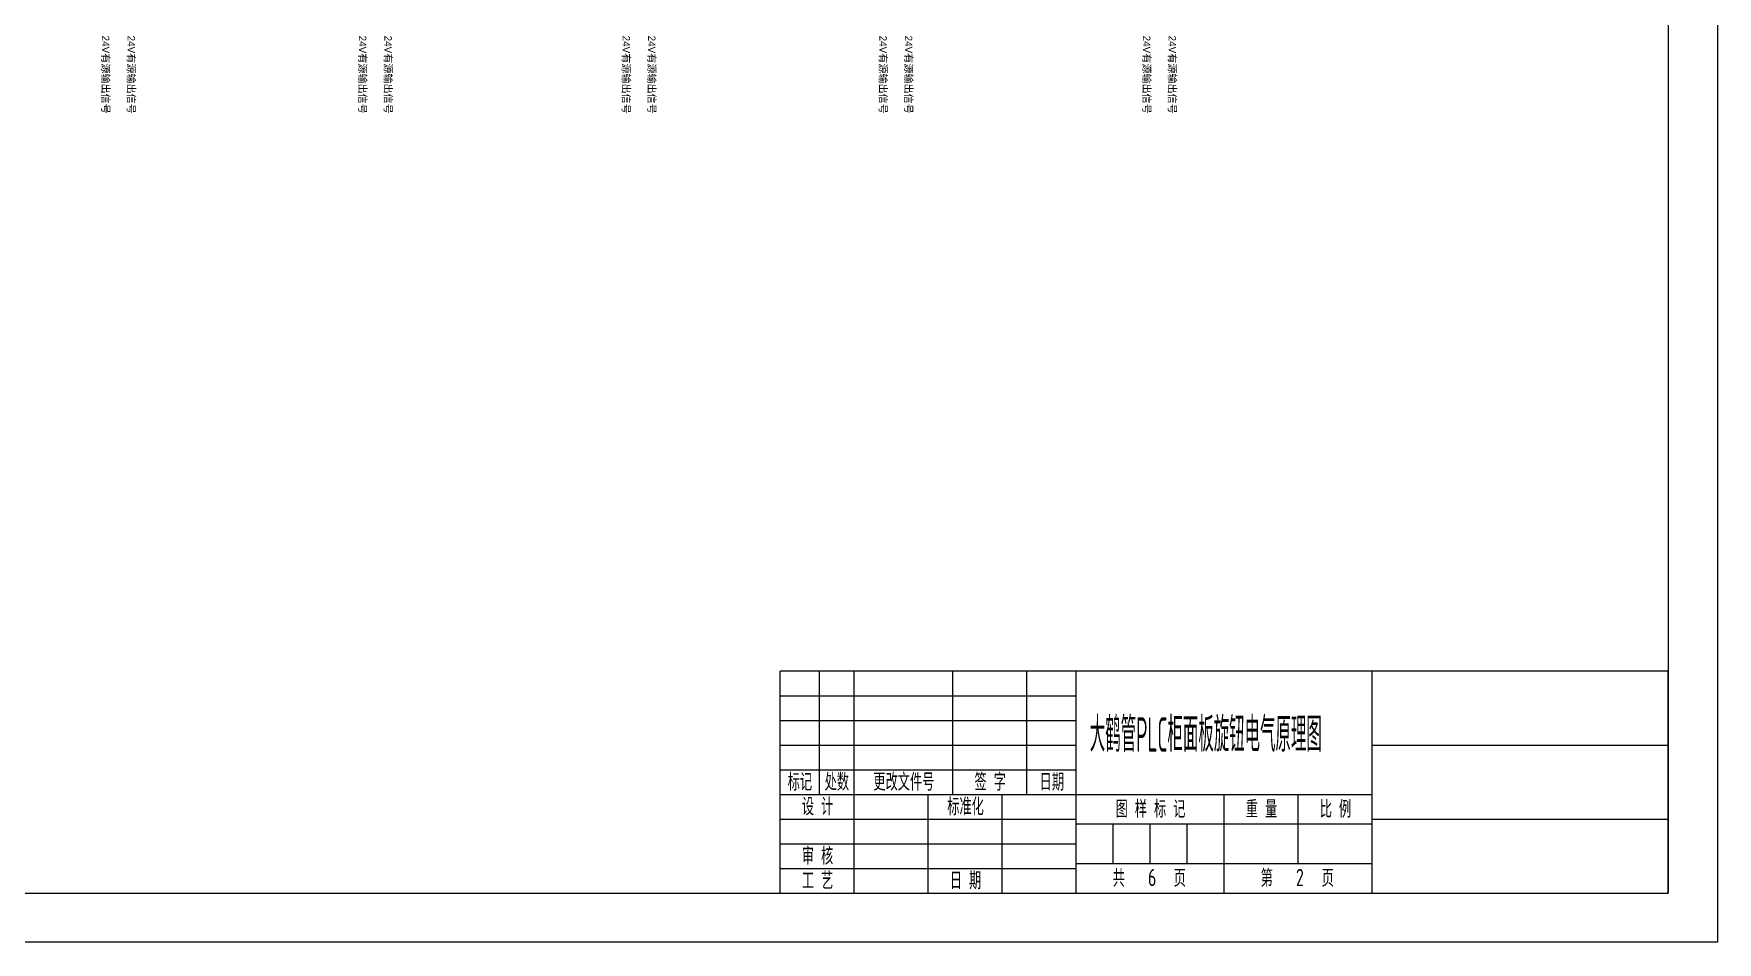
# Model space of a CAD drawing. Header units: millimetres. Extents: x 32626 to 72822, y 60047 to 123188.
# Drawn here: x 46434 to 49165, y 60047 to 61521 of the extents above; entities that cross this region are included whole.
import ezdxf
from ezdxf.enums import TextEntityAlignment as Align

# ---------------------------------------------------------------- set-up
doc = ezdxf.new("R2010")
doc.units = ezdxf.units.MM
doc.header["$LTSCALE"] = 10
for name, color, linetype, lineweight in [('1轮廓实线层', 7, 'Continuous', 18), ('2细线层', 4, 'Continuous', 18), ('6文字层', 3, 'Continuous', 18), ('图框层', 7, 'Continuous', 18)]:
    doc.layers.add(name, color=color, linetype=linetype, lineweight=lineweight)
doc.styles.get("Standard").update_dxf_attribs({"font": 'isocp.shx', "width": 0.707, "bigfont": 'hztxt.shx'})
doc.styles.add('样式 1', font='SIMYOU.TTF', dxfattribs={"width": 0.75})

msp = doc.modelspace()

# ---------------------------------------------------------------- linework, layer by layer
at = {"layer": '1轮廓实线层'}
for p, q in [((49085.1, 60487), (47645.1, 60487)), ((47645.1, 60127), (47645.1, 60487)), ((47645.1, 60127), (49085.1, 60127))]:
    msp.add_line(p, q, dxfattribs=at)
at = {"layer": '2细线层'}
for p, q in [((49165.1, 63407), (49165.1, 60047)), ((47709.1, 60287), (47709.1, 60487)), ((47765.1, 60287), (47765.1, 60487)), ((47925.1, 60287), (47925.1, 60487)), ((48045.1, 60287), (48045.1, 60487)), ((48125.1, 60127), (48125.1, 60487)), ((48605.1, 60127), (48605.1, 60487)), ((47645.1, 60447), (48125.1, 60447)), ((47645.1, 60407), (48125.1, 60407)), ((47645.1, 60367), (48125.1, 60367)), ((48605.1, 60367), (49085.1, 60367)), ((47645.1, 60327), (48125.1, 60327)), ((47645.1, 60287), (48605.1, 60287)), ((47765.1, 60127), (47765.1, 60287)), ((47885.1, 60127), (47885.1, 60287)), ((48005.1, 60127), (48005.1, 60287)), ((48365.1, 60127), (48365.1, 60287)), ((48485.1, 60175), (48485.1, 60287)), ((47645.1, 60247), (48125.1, 60247)), ((48605.1, 60247), (49085.1, 60247)), ((48125.1, 60239), (48605.1, 60239)), ((48185.1, 60175), (48185.1, 60239)), ((48245.1, 60175), (48245.1, 60239)), ((48305.1, 60175), (48305.1, 60239)), ((47645.1, 60207), (48125.1, 60207)), ((47645.1, 60167), (48125.1, 60167)), ((48125.1, 60175), (48605.1, 60175)), ((49165.1, 60047), (44413.1, 60047))]:
    msp.add_line(p, q, dxfattribs=at)
at = {"layer": '图框层'}
for p, q in [((49085.1, 63327), (49085.1, 60127)), ((49085.1, 60127), (49085.1, 60487)), ((44613.1, 60127), (49085.1, 60127))]:
    msp.add_line(p, q, dxfattribs=at)

# ---------------------------------------------------------------- texts
at = {"layer": '1轮廓实线层', "style": '样式 1'}
for p in [(46545.1, 61518.1), (46586.6, 61518.1), (46961.8, 61518.1), (47003.2, 61518.1), (47389.4, 61518.1), (47430.8, 61518.1), (47806, 61518.1), (47847.4, 61518.1), (48233.6, 61518.1), (48275.1, 61518.1)]:
    msp.add_text('24V有源输出信号', height=12, rotation=270, dxfattribs=at).set_placement(p)
at = {"layer": '6文字层', "width": 0.707}
for s, p in [('标记', (47677.1, 60307)), ('处数', (47737.1, 60307))]:
    msp.add_text(s, height=28, dxfattribs=at).set_placement(p, align=Align.MIDDLE_CENTER)
at = {"layer": '6文字层', "char_height": 28, "attachment_point": 5}
for s, insert, width in [(' 更改文件号 ', (47840.1, 60307), 163.434), (' 签 字 ', (47980.1, 60307), 89.316), (' 日期 ', (48080.1, 60307), 74.352), (' 设 计 ', (47700.1, 60267), 89.316), (' 标准化 ', (47940.1, 60267), 104.046), (' 图 样 标 记 ', (48240.1, 60263), 178.632), (' 重 量 ', (48420.1, 60263), 89.316), (' 比 例 ', (48540.1, 60263), 89.316), (' 审 核 ', (47700.1, 60187), 89.316), (' 工 艺 ', (47700.1, 60147), 89.316), (' 日 期 ', (47940.1, 60147), 89.316), ('共       页', (48243.8, 60151), 158.056), ('第       页', (48483.8, 60151), 157.822)]:
    msp.add_mtext(s, dxfattribs=dict(at, insert=insert, width=width))
at = {"layer": '6文字层'}
for tag, p, height, width in [('大鹤管PLC柜面板旋钮电气原理图', (48147.3, 60356.1), 56, 0.446978), ('6', (48241.7, 60138.2), 28, 0.737225), ('2', (48481.7, 60138.2), 28, 0.73589)]:
    msp.add_attdef(tag, p, '', height=height, dxfattribs=dict(at, width=width))

doc.saveas('drawing.dxf')
